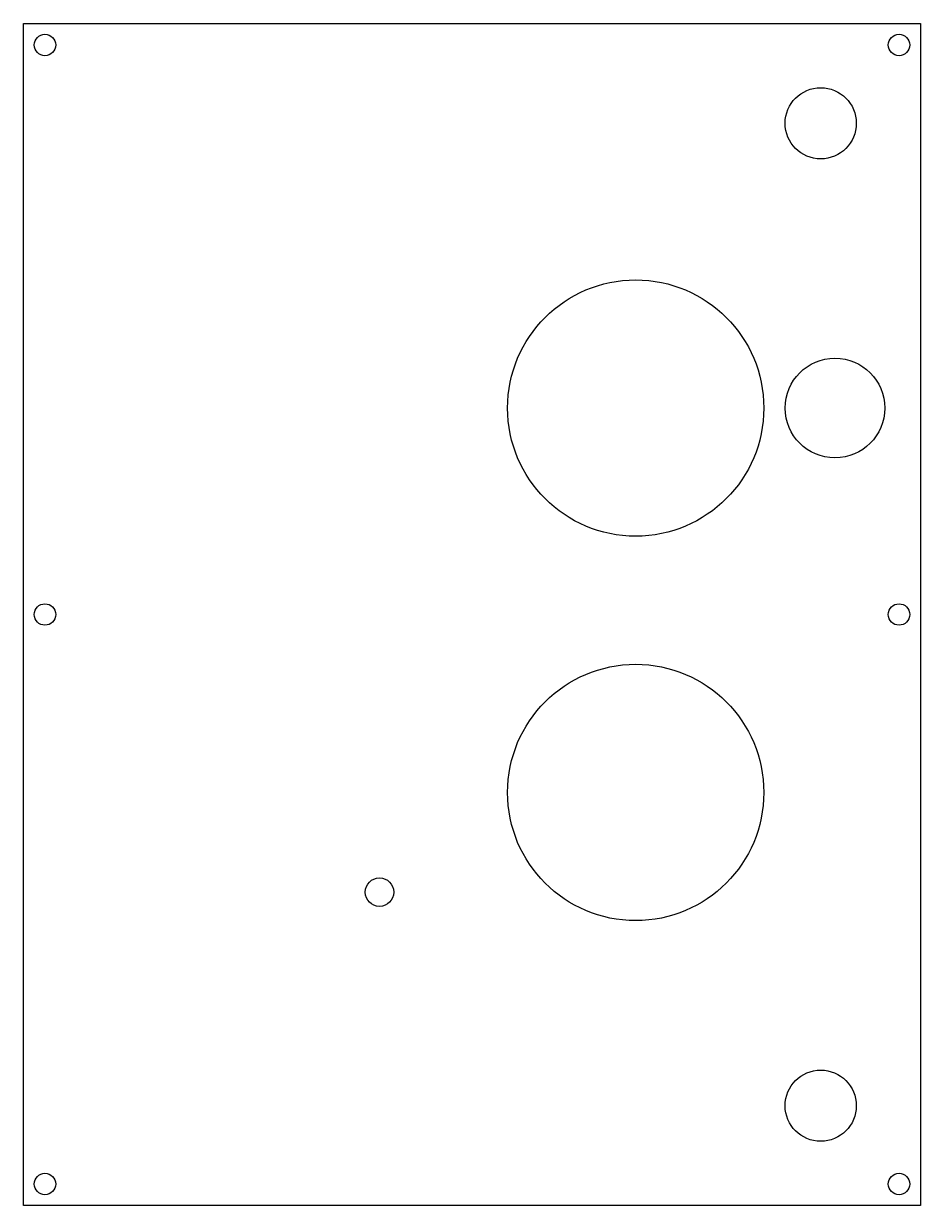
# Model space of a CAD drawing. Header units: inches. Extents: x -7.9 to 7.9, y -10.4 to 10.4.
import ezdxf

# ---------------------------------------------------------------- set-up
doc = ezdxf.new("R2010")
doc.units = ezdxf.units.IN
doc.layers.get('0').update_dxf_attribs({"linetype": 'CONTINUOUS'})

msp = doc.modelspace()

# ---------------------------------------------------------------- linework, layer by layer
msp.add_lwpolyline([(7.875, -10.375), (-7.875, -10.375), (-7.875, 10.375), (7.875, 10.375)], close=True)
for centre, radius in [((-7.5, 10), 0.188), ((7.5, 10), 0.188), ((6.125, 8.625), 0.625), ((2.875, 3.625), 2.25), ((6.375, 3.625), 0.875), ((-7.5, 0), 0.188), ((7.5, 0), 0.188), ((2.875, -3.125), 2.25), ((-1.625, -4.875), 0.25), ((6.125, -8.625), 0.625), ((-7.5, -10), 0.188), ((7.5, -10), 0.188)]:
    msp.add_circle(centre, radius)

doc.saveas('drawing.dxf')
